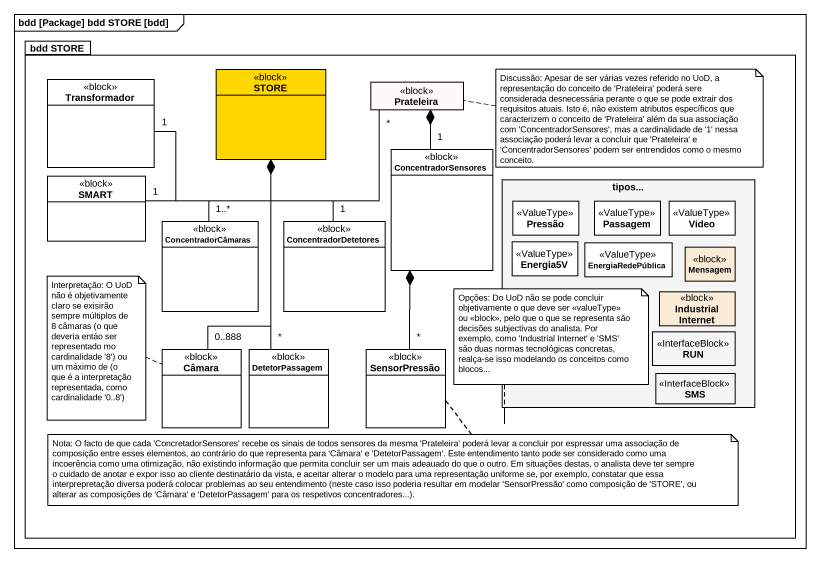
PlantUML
@startuml
mainframe bdd [Package] bdd STORE [bdd]
hide circle
hide empty members
package "bdd STORE" as bdd_STORE {
  class Transformador <<block>>
  class STORE <<block>> #FFD700
  class Prateleira <<block>> #FFFAFA
  class ConcentradorSensores <<block>>
  class SMART <<block>>
  rectangle "tipos..." as tipos #F5F5F5 {
    class Pressão <<ValueType>>
    class Passagem <<ValueType>>
    class Video <<ValueType>>
    class Energia5V <<ValueType>>
    class EnergiaRedePública <<ValueType>>
    class Mensagem <<block>> #FAEBD7
    class "Industrial Internet" as Industrial_Internet <<block>> #FAEBD7
    class RUN <<InterfaceBlock>> #F5F5F5
    class SMS <<InterfaceBlock>> #F5F5F5
  }
  class ConcentradorCâmaras <<block>>
  class ConcentradorDetetores <<block>>
  class Câmara <<block>>
  class DetetorPassagem <<block>>
  class SensorPressão <<block>>
}
Transformador "1" -right-* STORE
Prateleira "*" -left-* STORE
ConcentradorSensores "1" -up-* Prateleira
SMART "1" -right-* STORE
ConcentradorCâmaras "1..*" -up-* STORE
ConcentradorDetetores "1" -up-* STORE
Câmara "0..888" -up-* STORE
DetetorPassagem "*" -up-* STORE
SensorPressão "*" -up-* ConcentradorSensores
note right of Prateleira : Discussão: Apesar de ser várias vezes referido no UoD, a representação do conceito de 'Prateleira' poderá sere considerada desnecessária perante o que se pode extrair dos requisitos atuais. Isto é, não existem atributos específicos que caracterizem o conceito de 'Prateleira' além da sua associação com 'ConcentradorSensores', mas a cardinalidade de '1' nessa associação poderá levar a concluir que 'Prateleira' e 'ConcentradorSensores' podem ser entrendidos como o mesmo conceito.
note left of Câmara : Interpretação: O UoD não é objetivamente claro se exisirão sempre múltiplos de 8 câmaras (o que deveria entáo ser representado mo cardinalidade '8') ou um máximo de (o que é a interpretação representada, como cardinalidade '0..8')
note left of tipos : Opções: Do UoD não se pode concluir objetivamente o que deve ser <<valueType>> ou <<block>>, pelo que o que se representa são decisões subjectivas do analista. Por exemplo, como 'Industrial Internet' e 'SMS' são duas normas tecnológicas concretas, realça-se isso modelando os conceitos como blocos...
note bottom of SensorPressão : Nota: O facto de que cada 'ConcretadorSensores' recebe os sinais de todos sensores da mesma 'Prateleira' poderá levar a concluir por espressar uma associação de composição entre esses elementos, ao contrário do que representa para 'Câmara' e 'DetetorPassagem'. Este entendimento tanto pode ser considerado como uma incoerência como uma otimização, não existindo informação que permita concluir ser um mais adeauado do que o outro. Em situações destas, o analista deve ter sempre o cuidado de anotar e expor isso ao cliente destinatário da vista, e aceitar alterar o modelo para uma representação uniforme se, por exemplo, constatar que essa interprepretação diversa poderá colocar problemas ao seu entendimento (neste caso isso poderia resultar em modelar 'SensorPressão' como composição de 'STORE', ou alterar as composições de 'Câmara' e 'DetetorPassagem' para os respetivos concentradores...).
@enduml
